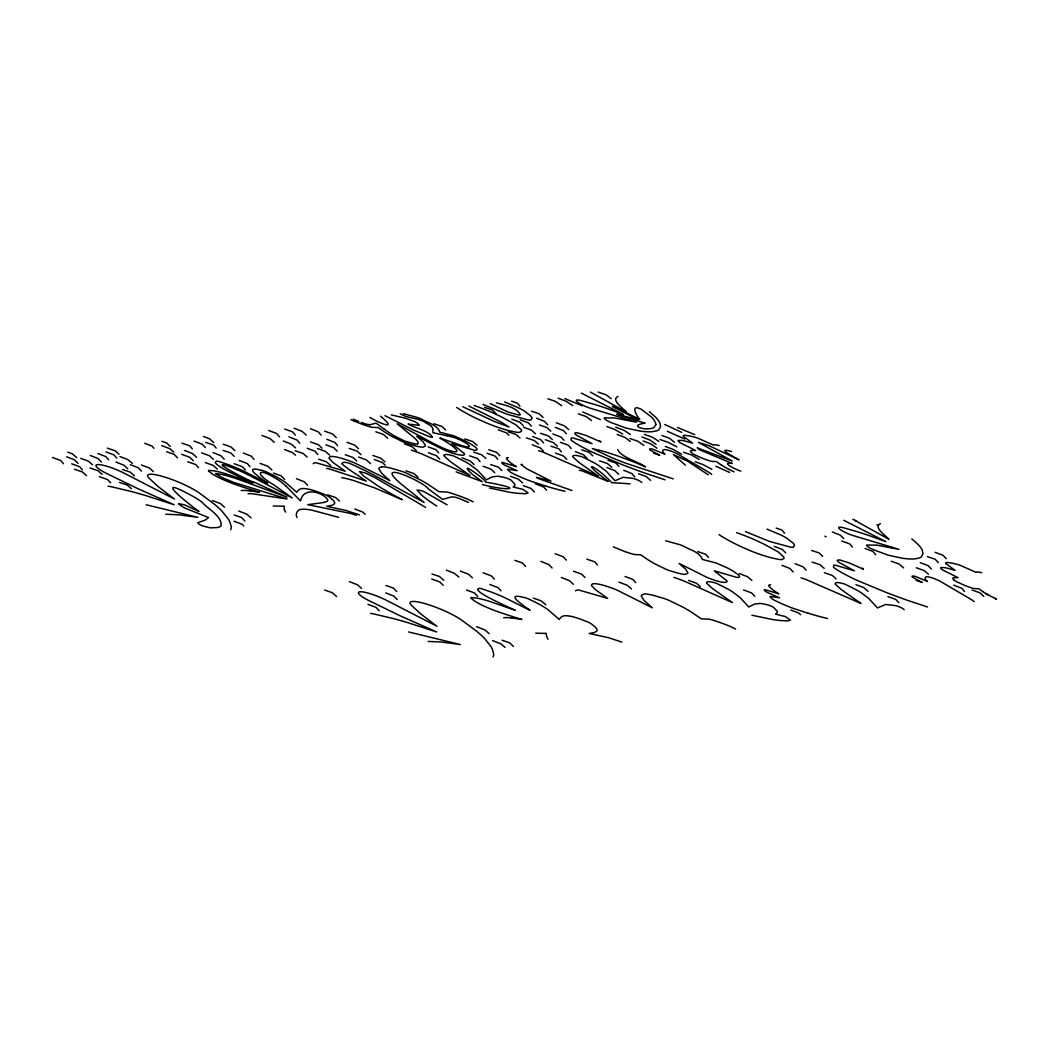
<?xml version="1.0" encoding="UTF-8"?>
<svg xmlns="http://www.w3.org/2000/svg" width="1049" height="1049" viewBox="0 0 1049 1049"><rect width="100%" height="100%" fill="white"/><g stroke="black" fill="none" stroke-linecap="round" stroke-linejoin="round"><path stroke-width="1.5" d="M880.465 523.674A14.253 2.57 22.5 0 0 880.295 523.687C872.873 527.201 886.3 536.091 888.923 539.278L852.824 519.268M417.607 443.727L417.646 443.701A32.834 5.927 22.5 0 0 417.856 443.557L418.04 441.865L415.338 438.666L397.151 423.757L429.566 441.367A80.904 14.607 22.5 0 0 437.735 445.563C457.561 455.436 467.408 453.994 439.833 438.01L453.234 442.573A102.868 18.567 22.5 0 0 455.187 443.216C474.056 450.611 473.283 445.799 457.43 438.705M248.102 493.804L249.583 493.607A47.848 8.641 22.5 0 1 251.34 493.62L287.046 498.983L233.809 482.422L222.637 477.846L215.609 473.676M617.717 449.601C620.929 457.246 638.054 461.573 645.633 466.923A75.921 13.703 22.5 0 0 602.952 451.175L592.344 448.592L611.003 457.351A153.574 27.72 22.5 0 0 616.563 459.619L618.608 460.445A69.549 12.549 22.5 0 0 625.624 463.16L673.235 478.855M324.233 502.458L307.75 504.674L350.261 513.394A25.32 4.576 22.5 0 1 351.179 513.656L356.319 515.282M215.674 473.453L221.601 474.397A35.076 6.333 22.5 0 1 223.581 474.869L225.535 475.367M579.31 470.437L579.992 470.411A5.73 1.036 22.5 0 1 581.749 470.739L608.25 481.478C577.252 458.098 595.806 465.245 611.659 482.658L630.082 483.812M382.098 466.726L379.148 467.893A42.38 7.645 22.5 0 0 378.886 468.969L381.77 473.401L389.887 480.626L354.85 463.029A27.562 4.97 22.5 0 0 350.353 461.245L348.95 460.721A24.94 4.498 22.5 0 0 330.147 456.682L329.098 457.679A35.797 6.464 22.5 0 0 329.15 458.439L332.887 462.412L345.239 471.211L316.68 462.911A17.636 3.186 22.5 0 0 314.53 462.897L313.769 463.16A26.068 4.707 22.5 0 0 313.231 463.776M284.24 506.208L284.331 509.499M546.162 633.412L546.778 636.691A74.899 13.519 22.5 0 0 547.316 638.067L548.089 639.3M283.597 506.234L273.278 505.998M546.044 633.426L535.724 633.19M165.729 514.233L178.894 514.81L197.907 517.367L146.191 504.766M428.176 641.424L441.341 642.001L460.354 644.558L408.638 631.957M456.118 471.866L482.291 481.701L473.912 475.59A169.44 30.591 22.5 0 1 470.293 472.443C458.059 459.803 485.857 479.668 485.713 482.134C526.9 489.136 508.227 491.509 482.278 484.546M369.602 424.635L369.668 424.648A18.712 3.383 22.5 0 0 370.258 424.635L376.106 423.153L384.288 429.211M249.452 490.762L259.47 492.243L251.524 489.804A141.392 25.517 22.5 0 1 241.388 486.552L234.465 484.179A29.674 5.363 22.5 0 1 230.819 482.802L229.849 482.435A35.745 6.451 22.5 0 1 224.919 480.403L221.26 478.777A17.571 3.173 22.5 0 1 217.943 477.151L215.399 475.774A29.897 5.402 22.5 0 1 212.816 474.266L208.633 471.158A9.533 1.718 22.5 0 1 208.738 470.372L214.258 470.857A46.366 8.366 22.5 0 1 219.7 472.063A51.257 9.257 22.5 0 1 222.388 472.784A40.859 7.382 22.5 0 1 225.823 473.768L252.888 483.143L244.574 479.314A141.392 25.517 22.5 0 1 234.399 474.489L227.921 471.263A29.674 5.363 22.5 0 1 224.853 469.611L224.106 469.191A35.745 6.451 22.5 0 1 220.513 467.041L218.218 465.507A17.571 3.173 22.5 0 1 216.592 464.183L215.753 463.225A29.897 5.402 22.5 0 1 215.242 462.307L216.461 461.127A9.533 1.718 22.5 0 1 219.057 461.534L228.551 464.746A46.366 8.366 22.5 0 1 235.605 467.566A51.257 9.257 22.5 0 1 238.792 468.916A40.859 7.382 22.5 0 1 242.594 470.608L267.626 483.169L262.827 479.734A141.392 25.517 22.5 0 1 257.398 475.603L254.382 473.033A29.674 5.363 22.5 0 1 253.347 471.88L253.15 471.604A35.745 6.451 22.5 0 1 252.586 470.345L252.73 469.611A17.571 3.173 22.5 0 1 253.556 469.205L254.815 469.126A29.897 5.402 22.5 0 1 256.612 469.218L262.67 470.516A9.533 1.718 22.5 0 1 266.538 471.932L275.559 476.377A46.366 8.366 22.5 0 1 280.935 479.485A51.257 9.257 22.5 0 1 283.125 480.848A40.859 7.382 22.5 0 1 285.512 482.435L296.801 492.296L297.772 490.88A141.392 25.517 22.5 0 1 299.608 489.372L301.483 488.664A29.674 5.363 22.5 0 1 302.951 488.532L303.397 488.532A35.745 6.451 22.5 0 1 306.138 488.755L308.642 489.175A17.571 3.173 22.5 0 1 311.54 489.87L314.294 490.696A29.897 5.402 22.5 0 1 317.559 491.758L325.623 494.944A9.533 1.718 22.5 0 1 328.953 496.702L333.28 500.281A46.366 8.366 22.5 0 1 334.474 502.222A51.257 9.257 22.5 0 1 334.631 502.956A40.859 7.382 22.5 0 1 334.5 503.717L332.074 505.303L326.763 506.274L345.973 510.496L359.492 514.915M511.886 617.953L521.917 619.421L513.971 616.996A141.392 25.517 22.5 0 1 503.835 613.744L496.911 611.37A29.674 5.363 22.5 0 1 493.253 609.994L492.296 609.626A35.745 6.451 22.5 0 1 487.352 607.581L483.707 605.968A17.571 3.173 22.5 0 1 480.39 604.342L477.846 602.965A29.897 5.402 22.5 0 1 475.263 601.457L471.08 598.35A9.533 1.718 22.5 0 1 471.171 597.563L476.705 598.048A46.366 8.366 22.5 0 1 482.134 599.254A51.257 9.257 22.5 0 1 484.835 599.962A40.859 7.382 22.5 0 1 488.257 600.946L515.321 610.321L507.008 606.506A141.392 25.517 22.5 0 1 496.846 601.68L490.355 598.454A29.674 5.363 22.5 0 1 487.3 596.802L486.539 596.383A35.745 6.451 22.5 0 1 482.96 594.232L480.665 592.698A17.571 3.173 22.5 0 1 479.039 591.374L478.2 590.417A29.897 5.402 22.5 0 1 477.688 589.499L478.908 588.305A9.533 1.718 22.5 0 1 481.491 588.725L490.998 591.938A46.366 8.366 22.5 0 1 498.052 594.757A51.257 9.257 22.5 0 1 501.238 596.107A40.859 7.382 22.5 0 1 505.028 597.799L530.073 610.348L525.274 606.925A141.392 25.517 22.5 0 1 519.832 602.795L516.829 600.225A29.674 5.363 22.5 0 1 515.78 599.071L515.597 598.795A35.745 6.451 22.5 0 1 515.033 597.537L515.164 596.802A17.571 3.173 22.5 0 1 516.003 596.396L517.249 596.304A29.897 5.402 22.5 0 1 519.058 596.409L525.116 597.707A9.533 1.718 22.5 0 1 528.971 599.123L537.993 603.568A46.366 8.366 22.5 0 1 543.382 606.663A51.257 9.257 22.5 0 1 545.559 608.027A40.859 7.382 22.5 0 1 547.945 609.626L559.248 619.487L560.218 618.071A141.392 25.517 22.5 0 1 562.054 616.563L563.916 615.842A29.674 5.363 22.5 0 1 565.385 615.724L565.844 615.724A35.745 6.451 22.5 0 1 568.584 615.947L571.076 616.366A17.571 3.173 22.5 0 1 573.973 617.061L576.74 617.887A29.897 5.402 22.5 0 1 580.005 618.949L588.069 622.123A9.533 1.718 22.5 0 1 591.4 623.893L595.727 627.472A46.366 8.366 22.5 0 1 596.92 629.413A51.257 9.257 22.5 0 1 597.078 630.147A40.859 7.382 22.5 0 1 596.933 630.908L594.521 632.495L589.21 633.465L608.42 637.687L621.939 642.106M521.996 464.353L520.973 464.497L526.729 468.759L550.974 481.111L536.419 477.334L538.321 478.514L571.902 490.499M414.198 443.714L404.862 441.144L395.407 436.436M341.817 477.623L344.374 478.121A44.15 7.972 22.5 0 1 353.002 480.324L374.65 487.89L402.147 499.678L398.305 497.632A122.313 22.081 22.5 0 1 376.971 485.267L363.36 475.8L359.466 471.512L365.668 473.112L375.529 477.938L425.527 507.323M391.356 414.945L405.583 418.223L414.735 421.659A10.267 1.849 22.5 0 1 417.214 423.049L419.351 425.343L408.1 424.098C415.037 428.044 429.395 430.995 432.45 437.289A6.412 1.154 22.5 0 1 429.959 436.869L414.158 430.339L384.97 415.679M446.953 435.741L432.922 432.713L432.857 429.146M496.583 402.855C504.53 405.176 516.16 406.973 520.304 414.683A13.558 2.452 22.5 0 1 518.56 414.998L508.359 412.165L490.198 403.59M489.477 488.034L510.063 492.322A139.897 25.255 22.5 0 0 517.734 493.318L525.261 493.725L528.067 492.925L522.769 489.332L513.105 486.946L514.731 485.595A60.58 10.936 22.5 0 0 514.666 483.904L510.968 480.022A4.157 0.747 22.5 0 0 509.722 479.393L507.952 478.659A10.044 1.81 22.5 0 0 506.588 478.147A8.956 1.613 22.5 0 0 504.713 477.544L499.324 476.416A30.211 5.455 22.5 0 0 497.396 476.246L492.073 476.928L486.356 479.813L477.531 470.267L469.729 464.405A56.266 10.162 22.5 0 0 465.808 462.058L454.374 456.289A6.53 1.18 22.5 0 0 452.289 455.554L448.277 454.637A20.508 3.698 22.5 0 0 444.147 455.489M751.91 615.225L772.497 619.513A139.897 25.255 22.5 0 0 780.168 620.51L787.694 620.903L790.5 620.116L785.216 616.524L775.539 614.137L777.178 612.786A60.58 10.936 22.5 0 0 777.112 611.095L773.415 607.214A4.157 0.747 22.5 0 0 772.169 606.584L770.386 605.85A10.044 1.81 22.5 0 0 769.022 605.339A8.956 1.613 22.5 0 0 767.147 604.722L761.758 603.608A30.211 5.455 22.5 0 0 759.83 603.437L754.506 604.119L748.789 607.004L739.978 597.458L732.176 591.597A56.266 10.162 22.5 0 0 728.242 589.25L716.821 583.48A6.53 1.18 22.5 0 0 714.723 582.746L710.724 581.828A20.508 3.698 22.5 0 0 706.593 582.68A22.37 4.039 22.5 0 0 706.646 583.218L712.809 588.817L732.399 602.572L684.486 581.251A29.188 5.271 22.5 0 0 673.864 577.37M731.638 451.555C714.002 446.533 735.493 457.77 739.007 459.855L708.954 445.668L698.385 442.337L732.215 460.996L697.27 447.857L699.132 449.601L732.228 463.488C719.063 461.429 737.263 470.345 740.882 471.08M545.729 486.093L530.492 481.071A33.607 6.071 22.5 0 1 514.534 474.305L511.44 472.732A8.287 1.495 22.5 0 1 509.932 471.827L507.69 469.729A9.389 1.692 22.5 0 1 507.873 469.205L517.183 470.673L504.923 465.258A7.553 1.364 22.5 0 1 503.756 464.576A8.943 1.613 22.5 0 1 502.917 464.012L502.681 463.842A7.186 1.298 22.5 0 1 501.842 462.911L501.907 462.557A12.64 2.282 22.5 0 1 502.222 462.373L516.37 466.674A36.518 6.596 22.5 0 1 506.536 458.518A11.408 2.059 22.5 0 1 508.254 457.692M808.176 613.285L792.939 608.263A33.607 6.071 22.5 0 1 776.981 601.497L773.887 599.923A8.287 1.495 22.5 0 1 772.379 599.018L770.136 596.92A9.389 1.692 22.5 0 1 770.307 596.396L779.617 597.864L767.37 592.449A7.553 1.364 22.5 0 1 766.203 591.767A8.943 1.613 22.5 0 1 765.35 591.203L765.127 591.033A7.186 1.298 22.5 0 1 764.275 590.102L764.354 589.748A12.64 2.282 22.5 0 1 764.655 589.564L778.817 593.865A36.518 6.596 22.5 0 1 768.969 585.709M665.066 479.799L645.751 473.387A160.064 28.9 22.5 0 1 622.818 464.904L594.731 453.234M927.5 606.991L908.198 600.579A160.064 28.9 22.5 0 1 885.264 592.082L857.177 580.425A48.451 8.746 22.5 0 1 840.393 571.81A58.626 10.582 22.5 0 1 838.02 570.42L834.322 567.942A12.3 2.216 22.5 0 1 833.47 567.142L833.653 565.28A14.043 2.531 22.5 0 1 835.502 565.227L854.502 570.826L839.043 562.448A11.303 2.046 22.5 0 1 838.007 561.595L837.364 560.795A10.647 1.928 22.5 0 1 837.626 560.1L838.964 559.982A18.908 3.409 22.5 0 1 840.249 560.1L849.047 562.854L863.419 569.214L862.317 568.165M338.604 517.314L311.763 510.142A52.096 9.402 22.5 0 0 302.637 509.263C297.864 508.621 294.861 513.446 296.959 517.59M431.965 574L439.347 576.426L443.793 580.294M683.515 452.263L691.134 454.755L699.185 459.396M811.533 550.437L819.256 552.98L822.613 556.363M488.755 449.746L496.465 452.289L499.835 455.686M490.644 464.576L498.354 467.12L501.776 470.542M857.518 601.864L859.747 602.598M223.044 450.388L230.793 452.932L234.202 456.341M677.588 427.507L694.753 434.653M526.388 437.879L534.216 440.475L538.596 444.16M473.663 452.106L481.452 454.702L485.884 458.413M564.926 398.594L582.208 405.793M540.458 433.303L548.207 435.873L552.338 439.518M581.736 449.864L589.381 452.407L592.698 455.83M599.556 460.891L607.305 463.474L611.79 467.225M550.974 446.166L558.842 448.788L561.425 451.896M464.838 438.954L472.588 441.524L477.072 445.287M469.611 455.856L477.4 458.452L480.049 461.599M349.251 448.461L357.014 451.057L361.013 454.65M295.228 450.808L303.03 453.404L307.121 457.023M205.683 442.376L213.576 445.012L216.16 448.107M181.87 443.163L189.699 445.773L192.334 448.893M327.55 494.853L335.444 497.475L339.456 501.029M119.494 482.461L127.244 485.031L131.374 488.677M508.096 431.795L515.924 434.404L519.989 438.01M824.37 572.767L832.316 575.416L836.053 578.864M107.313 448.172L115.246 450.834L118.996 454.283M854.896 520.304L856.509 521.13M484.625 407.353L492.112 409.871L495.954 413.542M927.447 556.639L935.105 559.222L938.37 562.631M405.884 470.844L413.804 473.505L418.118 477.151M502.078 640.257L509.617 642.788L513.433 646.433M547.853 398.79L555.354 401.334L561.753 405.727M697.782 551.59L705.623 554.239L708.481 557.465M586.732 559.117L594.691 561.831L597.484 564.978M514.836 560.376L522.35 562.92L525.601 566.394M166.686 451.804L174.186 454.348L177.451 457.836M234.111 514.98L241.611 517.524L244.876 520.999M385.914 585.512L393.427 588.069L396.679 591.544M812.096 562.054L820.03 564.755L824.199 568.388M318.673 459.2L326.488 461.862L330.723 465.546M122.536 469.519L130.115 472.089L134.442 475.892M90.017 467.985L97.937 470.686L102.12 474.305M598.153 392.103L606.112 394.83L611.2 398.699M187.784 461.809L195.73 464.523L198.51 467.684M629.924 438.495L637.726 441.183L643.863 445.405M607.987 460.301L615.763 462.976L618.91 466.346M887.926 596.658L895.689 599.333L898.836 602.703M660.044 439.518L668.016 442.272L676.907 446.874M531.528 411.195L539.265 413.857L543.08 417.463M433.971 423.73L441.957 426.497L445.668 429.972M345.2 454.755L352.975 457.443L356.765 461.022M161.887 441.327L166.581 442.94L170.266 446.389M74.505 469.257L82.425 471.998L86.582 475.643M375.817 431.795L383.396 434.43L387.671 438.246M372.841 455.463L380.853 458.243L384.878 461.809M324.718 590.062L332.31 592.698L336.585 596.514M578.327 413.817L586.207 416.571L591.374 420.531M511.584 401.138L517.354 403.157L519.95 406.238M776.181 528.08L781.951 530.099L784.547 533.18M644.335 434.365L652.439 437.21L658.785 441.38M99.445 476.679L107.483 479.498L110.656 482.802M539.422 424.963L547.185 427.704L550.791 431.244M916.236 567.771L924.339 570.63L928.431 574.209M545.31 439.728L553.177 442.521L557.439 446.231M310.556 441.931L318.542 444.763L321.964 448.185M715.864 466.267L729.553 472.391M972.056 590.01L980.068 592.869L983.818 596.383M688.537 580.412L696.641 583.323L700.339 586.771M582.733 411.995L600.395 419.626M695.251 461.796L703.079 464.602L711.93 469.362M841.691 541.022L849.782 543.92L852.404 547.04M891.244 561.202L898.967 563.982L903.595 567.876M510.43 476.312L518.245 479.118L522.612 482.894M428.097 446.861L435.964 449.693L438.679 452.919M284.685 429.028L292.592 431.873L295.293 435.073M317.467 448.539L325.321 451.358L329.648 455.122M223.267 444.212L231.095 447.031L234.884 450.624M205.381 462.609L213.209 465.415L217.327 469.113M533.469 598.14L541.245 600.92L545.847 604.788M71.752 463.855L79.619 466.687L82.333 469.913M891.466 547.381L893.604 548.155M555.485 453.076L563.3 455.895L566.801 459.41M486.998 453.194L495.128 456.131L497.724 459.226M358.522 457.036L366.232 459.816L370.585 463.645M573.501 571.207L581.671 574.157L584.975 577.475M431.703 578.996L439.859 581.946L443.176 585.263M824.907 536.196L826.179 536.813M560.428 442.337L568.217 445.156L571.22 448.513M362.744 424.452L368.579 426.432A16.469 2.977 22.5 0 0 371.936 427.297L378.256 427.586L384.944 432.201A49.893 9.008 22.5 0 0 392.47 436.686L404.049 442.311A13.414 2.426 22.5 0 0 406.75 443.347L415.902 446.061A39.901 7.199 22.5 0 0 419.18 446.756L421.252 447.097A17.125 3.095 22.5 0 0 422.852 447.176L425.173 446.258A33.319 6.019 22.5 0 0 425.383 445.419L423.114 441.931L416.728 436.253L444.278 450.087A21.557 3.894 22.5 0 0 448.92 451.896A19.787 3.567 22.5 0 0 464.104 454.873L464.523 454.296A28.139 5.075 22.5 0 0 464.484 453.692L451.831 443.648L474.292 450.178A13.873 2.504 22.5 0 0 475.971 450.178L476.312 450.1A20.81 3.75 22.5 0 0 476.915 449.693L476.993 449.51A18.476 3.331 22.5 0 0 475.617 447.333L470.713 443.937A30.762 5.547 22.5 0 0 465.284 440.908L453.784 435.82L439.951 432.254C437.289 424.622 427.454 422.865 421.173 418.984A10.11 1.823 22.5 0 0 417.227 417.436L403.222 413.594M625.178 551.643L631.026 553.623A16.469 2.977 22.5 0 0 634.383 554.488L640.69 554.777L647.377 559.392A49.893 9.008 22.5 0 0 654.917 563.877L666.495 569.502A13.414 2.426 22.5 0 0 669.196 570.538L678.349 573.239A39.901 7.199 22.5 0 0 681.627 573.947L683.686 574.288A17.125 3.095 22.5 0 0 685.299 574.367L687.62 573.449A33.319 6.019 22.5 0 0 687.829 572.61L685.561 569.122L679.175 563.444L706.724 577.278A21.557 3.894 22.5 0 0 711.353 579.087A19.787 3.567 22.5 0 0 726.551 582.064L726.97 581.487A28.139 5.075 22.5 0 0 726.931 580.884L714.277 570.84L736.739 577.37A13.873 2.504 22.5 0 0 738.417 577.37L738.758 577.291A20.81 3.75 22.5 0 0 739.348 576.871L739.44 576.701A18.476 3.331 22.5 0 0 738.05 574.524L733.146 571.115A30.762 5.547 22.5 0 0 727.731 568.099L716.231 563.011L702.384 559.445C699.722 551.813 689.901 550.056 683.607 546.175A10.11 1.823 22.5 0 0 679.673 544.628L665.669 540.773M201.592 452.88L209.498 455.738L213.367 459.344M80.721 458.361L88.614 461.219L92.496 464.838M667.361 431.323L684.695 439.033M606.807 426.537L614.688 429.421L622.739 434.076M638.461 473.715L646.171 476.534L650.655 480.39M855.932 584.673L863.642 587.492L868.113 591.348M483.091 466.267L490.945 469.139L494.748 472.745M324.666 431.126L332.546 433.998L336.336 437.59M203.506 436.541L209.262 438.639L213.747 442.508M181.7 454.322L189.581 457.194L193.37 460.786M67.752 452.145L72.276 453.784L76.761 457.652M558.134 398.253L565.922 401.111L572.675 405.557M985.588 593.852L987.909 594.704M347.009 442.311L354.798 445.169L358.483 448.762M743.597 589.971L751.49 592.855L754.782 596.291M273.487 473.086L281.263 475.931L284.62 479.419M523.307 485.648L531.03 488.48L534.413 492.007M260.126 463.409L267.967 466.307L271.888 469.952M935.105 552.338L943.012 555.275L946.277 558.697M504.635 401.937L518.376 407.759A21.347 3.855 22.5 0 1 524.212 410.933L530.558 415.797A39.678 7.159 22.5 0 1 532.105 418.079L530.925 420.006A21.924 3.96 22.5 0 1 528.63 420.085L507.073 414.25L483.025 404.416M767.068 529.129L780.81 534.951A21.347 3.855 22.5 0 1 786.658 538.124L792.992 542.989A39.678 7.159 22.5 0 1 794.539 545.27L793.372 547.198A21.924 3.96 22.5 0 1 791.064 547.263L769.52 541.441L745.472 531.607M361.367 422.445L361.892 422.629A12.26 2.216 22.5 0 0 369.917 424.806M428.438 452.748L436.397 455.686L439.728 459.121M325.885 444.828L333.884 447.792L337.188 451.188M483.13 572.82L491.168 575.796L494.367 579.14M661.893 435.466L669.708 438.377L674.428 442.298M920.275 562.684L928.142 565.621L931.355 569.043M520.173 419.797L528.368 422.852L531.397 426.091M865.058 548.496L872.925 551.433L875.653 554.698M307.239 448.316L315.054 451.227L317.808 454.519M625.02 576.491L632.98 579.468L635.668 582.68M555.183 553.767L563.156 556.744L566.316 560.1M234.189 463.724L242.424 466.792L245.427 470.004M466.569 590.036L474.541 593.013L477.701 596.383M368.068 604.408L376.04 607.384L379.2 610.754M615.75 427.231L623.958 430.287L630.357 434.483M552.849 433.971L561.005 437.04L563.916 440.252M523.556 427.205L531.555 430.195L535.475 433.801M498.288 429.802L506.274 432.791L509.027 435.256M239.185 460.498L247.262 463.527L250.003 466.713M141.418 465.035L149.417 468.024L153.338 471.63M105.975 451.909L114.026 454.938L116.767 458.138M233.966 521.209L242.122 524.251L243.774 525.969M52.45 457.443L60.606 460.498L63.517 463.71M374.309 459.501L382.387 462.557L385.258 465.166M876.872 524.788L877.829 525.156M641.896 436.987L649.829 440.016L656.045 444.304M665.354 446.454L673.209 449.444L681.653 454.204M284.528 449.549L292.291 452.499L295.477 455.161M354.732 509.001L362.495 511.951L365.249 514.246M161.769 445.615L170.004 448.749L173.675 452.185M119.888 456.525L127.65 459.475L132.384 463.422M130.364 464.707L138.271 467.71L141.458 471.119M643.181 440.986L651.088 444.002L656.923 448.198M790.776 610.02L798.656 613.036L800.584 614.675M268.649 430.47L276.556 433.486L279.624 436.856M489.87 584.49L498.091 587.624L501.002 590.836M664.751 424.491L681.784 432.372M511.846 419.194L519.95 422.301L523.267 425.684M774.293 546.385L782.384 549.492L785.714 552.875M739.401 573.567L747.491 576.675L751.897 580.412M294.087 428.254L301.942 431.27L306.203 435.047M618.989 582.129L627.197 585.276L631.511 588.935M194.013 441.078L202.142 444.186L205.447 447.556M184.467 450.441L192.308 453.456L196.583 457.246M212.344 500.504L220.513 503.638L224.512 507.218M492.532 640.598L500.753 643.758L505.054 647.403M617.114 434.443L625.217 437.564L630.265 441.472M144.775 443.294L152.039 446.087L153.941 448.277M556.376 422.773L564.454 425.907L568.702 429.605M555.209 427.376L563.483 430.588L566.447 433.788M575.377 451.634L583.519 454.794L587.02 458.229M261.935 435.44L270.065 438.587L274.274 442.258M446.349 570.158L454.256 573.226L458.859 577.081M238.739 511.047L246.817 514.18L251.065 517.878M832.29 531.987L840.197 535.069L843.802 538.622M66.625 456.787L74.466 459.842L78.111 463.435M385.73 592.921L393.716 596.029L397.269 599.543M461.966 457.784L470.149 460.996L474.096 464.55M358.732 421.436L358.522 421.357A20.088 3.632 22.5 0 1 355.48 420.111L353.919 419.416A9.493 1.718 22.5 0 1 353.356 419.154M404.416 443.793L412.309 446.887L416.283 450.559M953.685 585.119L961.894 588.332L964.556 591.466M532.223 444.763L540.497 448.015L543.461 451.227M535.357 483.746L543.605 486.985L546.581 490.211M283.309 440.986L291.268 444.12L295.503 447.857M243.302 453.037L251.314 456.184L254.055 459.423M606.899 467.513L614.819 470.647L618.661 474.279M781.951 565.332L789.845 568.453L793.175 571.915M326.763 439.256L334.867 442.468L337.529 445.641M561.32 577.488L569.476 580.7L573.41 584.28M296.447 478.698L304.276 481.779L307.645 485.294M460.314 571.023L468.457 574.236L472.404 577.815M90.253 455.463L98.134 458.583L101.465 462.058M349.461 581.644L357.617 584.857L361.551 588.437M288.895 436.817L297.129 440.095L299.739 443.189M97.859 453.483L106.041 456.735L108.676 459.868M476.626 626.673L484.887 629.951L489.109 633.57M981.667 572.715A14.214 2.57 22.5 0 0 975.937 572.321L960.7 565.529A14.201 2.557 22.5 0 0 957.068 564.336L953.397 563.405A46.156 8.34 22.5 0 0 951.233 562.972L947.26 562.487A15.696 2.832 22.5 0 0 945.739 562.893L945.66 563.025A10.857 1.967 22.5 0 0 945.805 563.588L955.115 570.394L947.444 568.204A21.321 3.842 22.5 0 0 943.772 567.575L940.756 567.64A8.195 1.482 22.5 0 0 940.612 568.02L941.517 569.122A9.979 1.796 22.5 0 0 942.736 570.027L958.065 577.671L953.462 577.658A16.338 2.95 22.5 0 0 952.885 578.143A18.2 3.291 22.5 0 0 953.003 578.878L953.869 579.9M532.604 436.463L540.72 439.688L543.644 442.953M795.05 563.654L803.154 566.88L806.078 570.145M310.478 428.726L318.293 431.847L321.125 435.178M536.642 418.197L544.47 421.344L547.775 424.832M623.775 470.306L631.826 473.532L634.776 476.823M540.878 561.359L548.837 564.572L552.076 567.981M213.065 452.591L220.906 455.738L224.211 459.226M115.954 462.032L124.044 465.284L127.729 468.798M237.1 469.703L234.779 468.719A35.076 6.333 22.5 0 0 232.301 467.71C201.369 456.145 250.96 482.265 253.661 481.95L286.993 497.2L242.568 480.901A56.266 10.162 22.5 0 0 225.404 475.263M734.103 471.866L728.989 469.428M996.55 599.058L991.436 596.619A33.778 6.097 22.5 0 1 983.097 591.754M353.303 420.662L350.956 419.6M613.403 546.791L615.75 547.853A30.316 5.468 22.5 0 0 625.165 551.617M462.845 406.737L494.499 421.528L509.027 427.022L501.343 422.262L468.851 406.042M473.204 501.842L468.26 499.455A40.544 7.317 22.5 0 0 460.026 496.19L451.122 493.122A20.941 3.776 22.5 0 0 446.848 492.007L438.823 491.64L429.264 485.097A62.638 11.303 22.5 0 0 420.728 480.075L406.002 472.915A17.059 3.081 22.5 0 0 402.58 471.591L390.936 468.156A50.745 9.166 22.5 0 0 386.766 467.264L384.144 466.831A21.78 3.934 22.5 0 0 382.098 466.726M735.637 629.033L730.707 626.646A40.544 7.317 22.5 0 0 722.473 623.381L713.556 620.313A20.941 3.776 22.5 0 0 709.294 619.198L701.27 618.831L691.711 612.288A62.638 11.303 22.5 0 0 683.174 607.266L668.449 600.107A17.059 3.081 22.5 0 0 665.027 598.782L653.383 595.347A50.745 9.166 22.5 0 0 649.213 594.455L646.59 594.022A21.78 3.934 22.5 0 0 644.532 593.918L641.582 595.085A42.38 7.645 22.5 0 0 641.332 596.16L644.204 600.592L652.334 607.817L617.284 590.22A27.562 4.97 22.5 0 0 612.8 588.437L611.397 587.912A24.94 4.498 22.5 0 0 592.58 583.873L591.544 584.87A35.797 6.464 22.5 0 0 591.597 585.63L595.334 589.604L607.686 598.402L579.114 590.102A17.636 3.186 22.5 0 0 576.976 590.089L576.216 590.351A26.068 4.707 22.5 0 0 575.678 590.954M468.497 502.392L459.632 498.668A13.126 2.373 22.5 0 0 456.459 497.593L455.41 497.318A9.507 1.718 22.5 0 0 453.548 496.977L452.421 496.911A29.136 5.258 22.5 0 0 450.69 497.147L442.586 499.416L428.254 488.795C423.049 481.203 371.91 458.99 400.888 483.812L424.176 502.51L377.863 477.256A148.525 26.815 22.5 0 0 364.501 470.24C359.125 468.47 344.675 458.793 341.79 463.671A24.848 4.484 22.5 0 0 343.416 465.192A47.139 8.51 22.5 0 0 344.124 465.782L348.779 469.218A188.663 34.053 22.5 0 0 351.887 471.368L366.271 481.098L330.776 469.375A27.549 4.97 22.5 0 0 329.425 469.021L328.704 468.837A15.21 2.741 22.5 0 0 328.022 468.68L327.537 468.575A5.507 0.997 22.5 0 0 326.698 468.444M400.22 413.739C408.113 418.774 418.394 417.489 426.209 423.114A27.484 4.957 22.5 0 1 427.822 423.98A10.333 1.862 22.5 0 1 430.562 425.671M590.377 392.077L626.489 412.087C623.867 408.9 610.426 400.01 617.848 396.496A14.253 2.57 22.5 0 1 618.031 396.483M254.015 477.78L292.317 497.973L273.474 484.651C255.772 474.62 256.061 466.726 273.959 477.361A35.076 6.333 22.5 0 1 275.782 478.449L277.395 479.445M369.943 417.41C377.915 422.432 399.603 431.926 380.512 416.204M843.776 520.304L885.907 541.664L869.608 535.737A107.981 19.485 22.5 0 0 857.833 531.869L842.99 527.608A11.618 2.098 22.5 0 0 839.711 529.089A11.618 2.098 22.5 0 0 852.116 535.252L899.032 549.374L876.912 545.126L866.802 545.047A8.68 1.573 22.5 0 0 873.686 549.82L888.333 555.209L902.887 558.343A122.785 22.16 22.5 0 0 906.323 558.724L908.316 558.881A91.355 16.496 22.5 0 0 914.571 558.894L918.688 558.173A97.662 17.623 22.5 0 0 921.468 556.822L922.989 553.623L922.189 549.938A103.287 18.646 22.5 0 0 917.823 544.221L911.817 538.871M581.33 393.126L623.473 414.473L607.161 408.546A107.981 19.485 22.5 0 0 595.399 404.678L580.543 400.416A11.618 2.098 22.5 0 0 577.278 401.898A11.618 2.098 22.5 0 0 589.682 408.061L636.586 422.183L614.478 417.935L604.355 417.856A8.68 1.573 22.5 0 0 611.239 422.629L625.886 428.018L640.441 431.152A122.785 22.16 22.5 0 0 643.876 431.532L645.869 431.69A91.355 16.496 22.5 0 0 652.124 431.703L656.254 430.982A97.662 17.623 22.5 0 0 659.021 429.631L660.555 426.432L659.742 422.747A103.287 18.646 22.5 0 0 655.376 417.03L649.37 411.68M447.123 504.844L423.98 491.64A8.077 1.455 22.5 0 0 421.724 490.722L417.004 489.988L421.606 495.128A111.981 20.219 22.5 0 0 436.738 506.051M983.018 591.728L978.783 588.777L974.219 588.568A11.906 2.15 22.5 0 1 971.794 587.938L967.558 586.509A26.959 4.865 22.5 0 1 965.106 585.578L956.596 581.749A8.405 1.521 22.5 0 1 955.311 580.976L953.79 579.835M720.584 464.537L716.336 461.586L711.773 461.376A11.906 2.15 22.5 0 1 709.347 460.747L705.125 459.318A26.959 4.865 22.5 0 1 702.66 458.387L694.15 454.558A8.405 1.521 22.5 0 1 692.865 453.784L690.57 451.686A18.2 3.291 22.5 0 1 690.439 450.952A16.338 2.95 22.5 0 1 691.029 450.467L695.631 450.48L680.29 442.835A9.979 1.796 22.5 0 1 679.07 441.931L678.231 440.96A8.195 1.482 22.5 0 1 678.31 440.449L681.339 440.383A21.321 3.842 22.5 0 1 684.997 441.013L692.668 443.202L683.358 436.397A10.857 1.967 22.5 0 1 683.227 435.833L683.292 435.702A15.696 2.832 22.5 0 1 684.827 435.296L688.787 435.781A46.156 8.34 22.5 0 1 690.95 436.214L694.635 437.145A14.201 2.557 22.5 0 1 698.267 438.338L713.477 445.13A14.214 2.57 22.5 0 1 719.221 445.523M708.298 474.83L687.528 461.127L673.379 454.571L685.508 465.245M904.212 609.666L902.022 608.105A4.183 0.761 22.5 0 0 900.553 607.384L898.993 606.742A10.084 1.823 22.5 0 0 898.141 606.414A8.956 1.613 22.5 0 0 895.807 605.64L885.618 604.486L877.462 607.922L868.638 598.363L860.836 592.501A56.266 10.162 22.5 0 0 856.902 590.154L845.481 584.398A6.53 1.18 22.5 0 0 843.396 583.664L839.384 582.746A20.508 3.698 22.5 0 0 835.279 583.362A22.37 4.039 22.5 0 0 835.319 584.136L841.468 589.735L861.059 603.49L805.448 579.284A20.796 3.75 22.5 0 0 801.016 577.881M641.778 482.474L639.575 480.914A4.183 0.761 22.5 0 0 638.107 480.193L636.559 479.55A10.084 1.823 22.5 0 0 635.707 479.236A8.956 1.613 22.5 0 0 633.373 478.449L623.172 477.295L615.016 480.73L606.191 471.185L598.389 465.323A56.266 10.162 22.5 0 0 594.468 462.963L583.047 457.207A6.53 1.18 22.5 0 0 580.949 456.472L576.95 455.554A20.508 3.698 22.5 0 0 572.833 456.171A22.37 4.039 22.5 0 0 572.872 456.944L579.035 462.543L598.612 476.298L543.002 452.093A20.796 3.75 22.5 0 0 538.583 450.69M286.272 486.29L300.512 500.924C303.187 487.221 320.509 491.247 327.091 498.852A35.076 6.333 22.5 0 1 327.393 499.494L327.537 500.032M599.805 440.908L600.972 442.022L586.601 435.663L577.802 432.909A18.908 3.409 22.5 0 0 576.517 432.791L575.193 432.909A10.647 1.928 22.5 0 0 574.931 433.604L575.56 434.404A11.303 2.046 22.5 0 0 576.596 435.256L592.056 443.635L573.056 438.036A14.043 2.531 22.5 0 0 571.22 438.089L571.023 439.951A12.3 2.216 22.5 0 0 571.875 440.75L575.586 443.229A58.626 10.582 22.5 0 0 577.96 444.632A48.451 8.746 22.5 0 0 594.717 453.234M995.029 598.376L995.763 599.149M285.643 512.109L284.922 510.955A74.899 13.519 22.5 0 1 284.331 509.499M370.533 613.481A18.489 3.331 22.5 0 1 373.156 613.783L394.385 618.831A172.311 31.103 22.5 0 1 407.209 622.463L436.699 631.983L400.784 616.091L368.265 600.277A21.046 3.803 22.5 0 1 360.253 591.767A21.046 3.803 22.5 0 1 384.891 599.504L436.961 626.279L420.675 613.862L411.234 605.089A30.539 5.507 22.5 0 1 425.619 603.804A30.539 5.507 22.5 0 1 461.036 619.671L476.692 631.275A163.408 29.503 22.5 0 1 484.481 638.382L490.735 646.236A256.244 46.261 22.5 0 1 492.256 649.016L493.673 653.763A156.655 28.284 22.5 0 1 493.03 656.923M503.677 617.769A58.023 10.477 22.5 0 1 512.043 618.045M768.917 585.696A11.408 2.059 22.5 0 1 770.7 584.883M827.491 618.49A100.586 18.161 22.5 0 1 808.136 613.245M736.542 532.63A59.806 10.792 22.5 0 1 741.918 534.597L748.711 537.232A35.246 6.36 22.5 0 1 754.034 539.488L759.646 542.058A65.038 11.736 22.5 0 1 764.682 544.497L778.188 551.931L783.629 556.822A36.374 6.569 22.5 0 1 783.852 558.566L781.846 559.523A25.15 4.537 22.5 0 1 778.555 559.379L771.028 557.753A48.66 8.785 22.5 0 1 767.684 556.822L761.574 554.921A34.145 6.163 22.5 0 1 750.284 550.712L740.607 546.437A50.195 9.061 22.5 0 1 730.878 541.625L723.731 537.612A39.705 7.173 22.5 0 1 719.129 534.636M916.052 580.372A32.27 5.822 22.5 0 1 922.189 582.457L913.05 577.501A6.674 1.206 22.5 0 1 912.446 577.002A7.894 1.429 22.5 0 1 912.119 576.622A6.399 1.154 22.5 0 1 912.315 576.085L912.997 576.045A11.159 2.019 22.5 0 1 913.758 576.111L914.426 576.229A5.271 0.957 22.5 0 1 915.856 576.609L927.447 581.487A32.231 5.822 22.5 0 1 926.254 576.858A10.07 1.823 22.5 0 1 940.297 581.343L971.243 599.504A62.153 11.224 22.5 0 1 974.154 601.628M108.086 486.303A18.489 3.331 22.5 0 1 110.709 486.592L131.938 491.64A172.311 31.103 22.5 0 1 144.762 495.272L174.252 504.792L138.35 488.9L105.818 473.086A21.046 3.803 22.5 0 1 97.819 464.576A21.046 3.803 22.5 0 1 122.445 472.312L174.514 499.088L158.242 486.67L148.801 477.911A30.539 5.507 22.5 0 1 163.185 476.613A30.539 5.507 22.5 0 1 198.589 492.479L214.245 504.084A163.408 29.503 22.5 0 1 222.047 511.191L228.302 519.045A256.244 46.261 22.5 0 1 229.81 521.825L231.239 526.572A156.655 28.284 22.5 0 1 230.583 529.732M241.231 490.578A58.023 10.477 22.5 0 1 249.596 490.853M327.812 500.15A56.266 10.162 22.5 0 1 323.918 502.301M277.605 479.498A56.266 10.162 22.5 0 1 285.957 486.185M237.166 469.664A56.266 10.162 22.5 0 1 253.845 477.767M565.044 491.299A100.586 18.161 22.5 0 1 545.69 486.054M362.718 424.425A30.316 5.468 22.5 0 1 353.29 420.675M444.094 455.463A22.37 4.039 22.5 0 0 444.212 456.04L450.375 461.626L469.952 475.394L422.039 454.06A29.188 5.271 22.5 0 0 411.418 450.178M395.237 436.41A56.358 10.175 22.5 0 1 384.459 429.264M417.725 443.819A15.879 2.872 22.5 0 1 414.434 443.858M457.416 438.626A8.143 1.469 22.5 0 0 452.919 437.21A62.022 11.198 22.5 0 0 446.992 435.768M430.916 425.789A34.748 6.268 22.5 0 1 432.542 429.015M474.096 405.438A59.806 10.792 22.5 0 1 479.472 407.405L486.277 410.041A35.246 6.36 22.5 0 1 491.601 412.296L497.213 414.866A65.038 11.736 22.5 0 1 502.235 417.305L515.741 424.74L521.196 429.631A36.374 6.569 22.5 0 1 521.405 431.375L519.399 432.345A25.15 4.537 22.5 0 1 516.121 432.188L508.581 430.562A48.66 8.785 22.5 0 1 505.238 429.631L499.14 427.73A34.145 6.163 22.5 0 1 487.851 423.521L478.16 419.259A50.195 9.061 22.5 0 1 468.431 414.434L461.285 410.434A39.705 7.173 22.5 0 1 456.682 407.445M653.619 453.181A32.27 5.822 22.5 0 1 659.742 455.266L650.603 450.309A6.674 1.206 22.5 0 1 650 449.811A7.894 1.429 22.5 0 1 649.685 449.431A6.399 1.154 22.5 0 1 649.882 448.893L650.564 448.854A11.159 2.019 22.5 0 1 651.324 448.92L651.993 449.038A5.271 0.957 22.5 0 1 653.409 449.418L665 454.296A32.231 5.822 22.5 0 1 663.82 449.68A10.07 1.823 22.5 0 1 677.851 454.151L708.809 472.312A62.153 11.224 22.5 0 1 711.707 474.436M728.963 469.428A33.778 6.097 22.5 0 1 720.65 464.563M655.927 424.399L654.13 427.376A107.929 19.485 22.5 0 1 650.498 428.661L644.755 428.936L639.72 427.638A3.75 0.682 22.5 0 1 638.815 427.231C634.265 424.609 643.443 423.429 645.135 423.206L617.795 414.735L616.799 414.08L638.29 419.915L612.262 406.291L639.798 419.259C636.9 416.702 630.501 404.704 639.261 408.441A4.458 0.8 22.5 0 1 641.254 409.254L651.613 417.174A110.355 19.918 22.5 0 1 654.786 421.305L655.927 424.399M197.933 522.664L199.022 524.094A4.589 0.826 22.5 0 0 200.595 524.998A5.153 0.931 22.5 0 0 202.601 525.903L210.285 527.844L217.379 527.555A103.458 18.672 22.5 0 0 221.09 525.955C222.336 516.134 208.135 509.25 202.037 502.235A47.336 8.549 22.5 0 0 195.442 497.751C153.954 474.384 178.081 496.216 198.982 511.453L184.545 504.857L178.684 503.638A4.734 0.852 22.5 0 0 178.632 504.031L182.369 506.641A16.587 2.99 22.5 0 0 185.253 508.201L208.594 517.59L205.211 520.068A166.489 30.054 22.5 0 1 202.365 521.091L197.933 522.664"/></g></svg>
